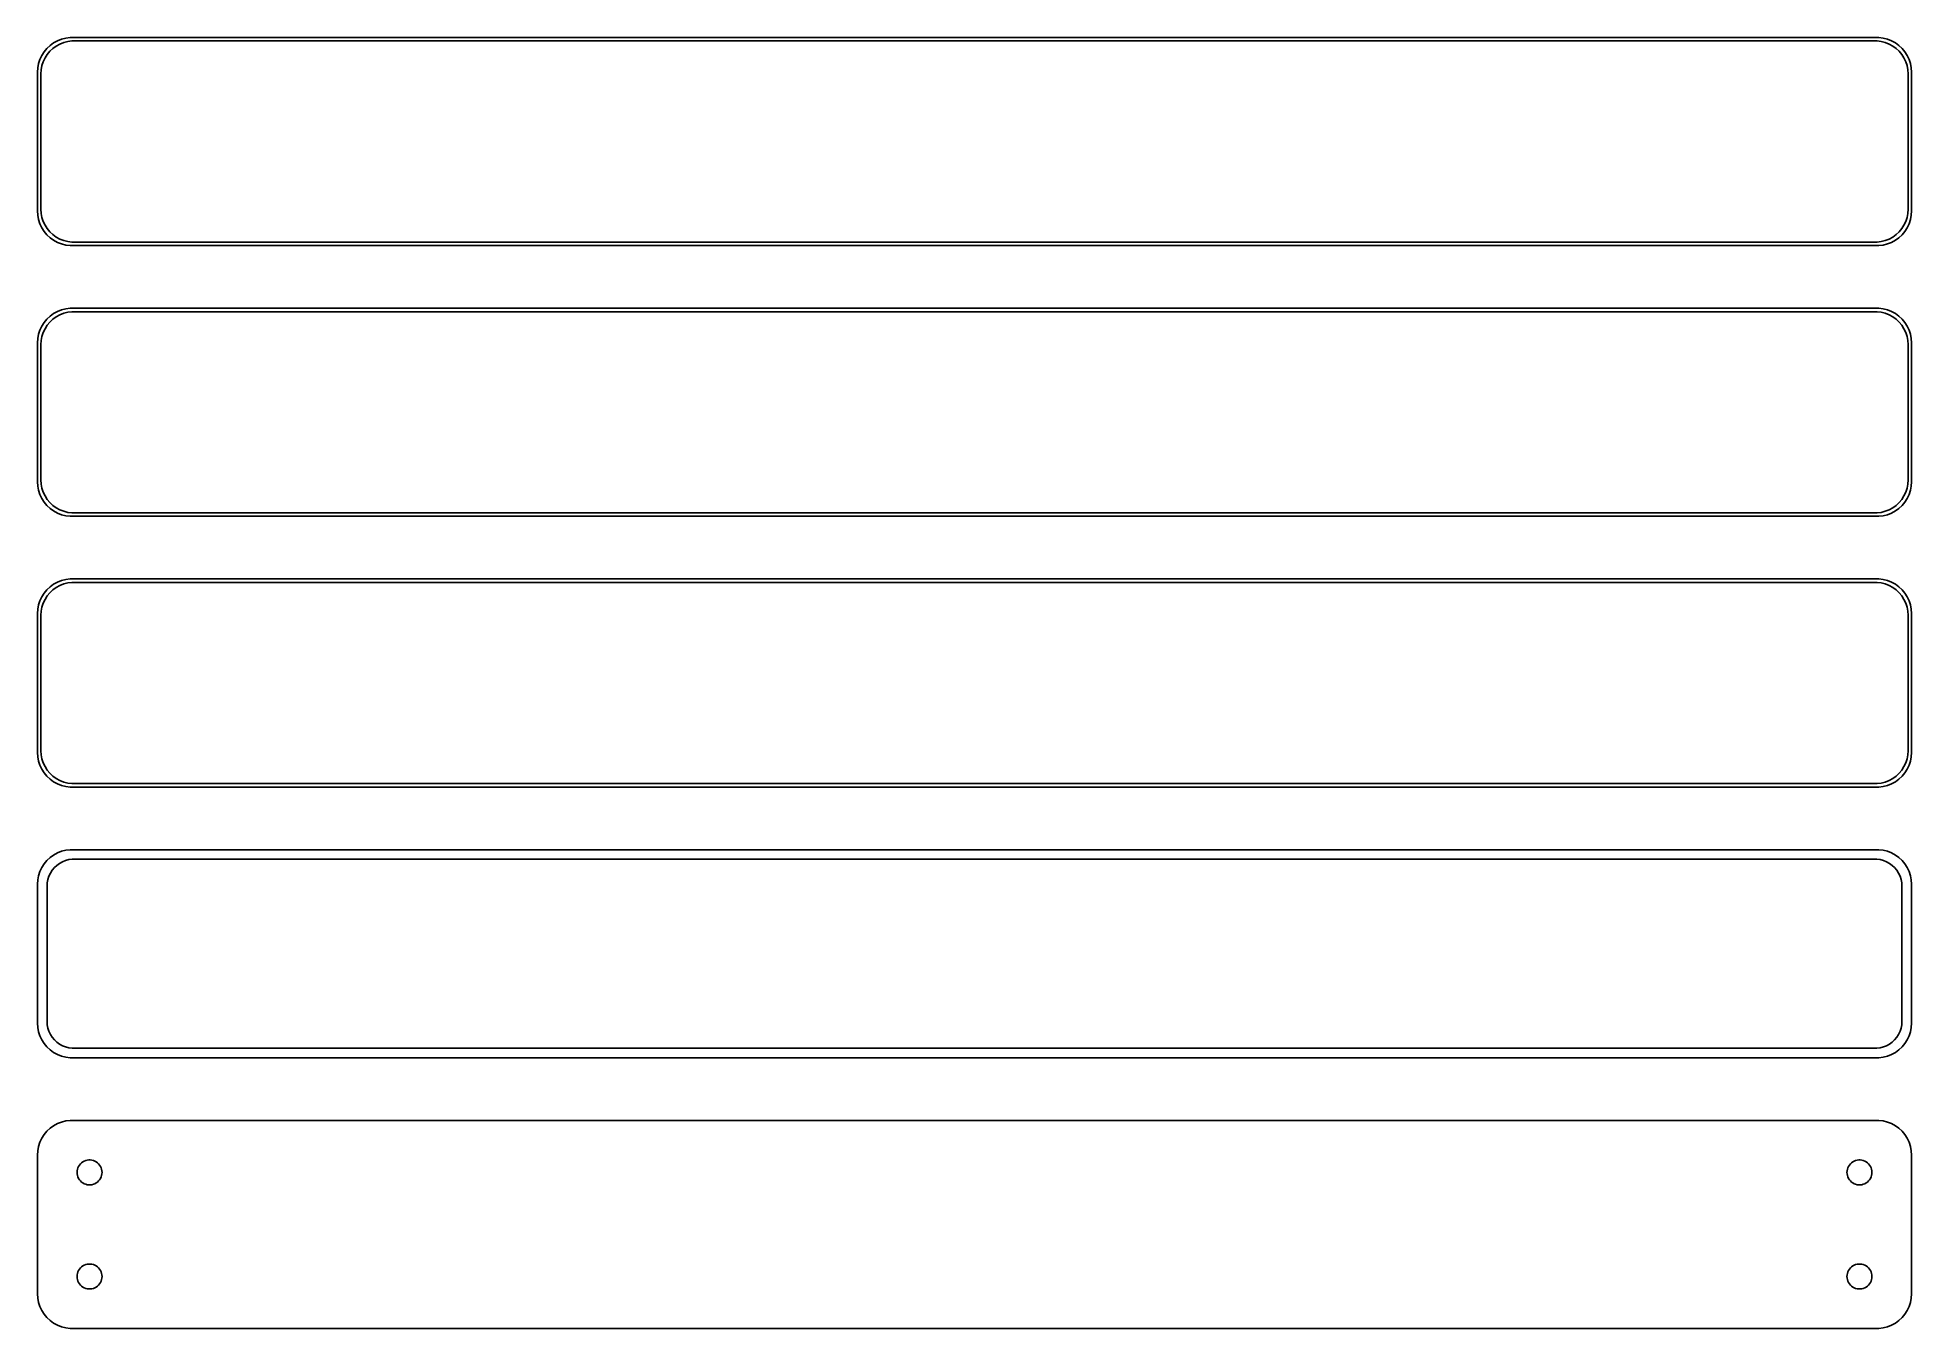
# Model space of a CAD drawing. Header units: metres. Extents: x -135 to 135, y 141 to 327.
import ezdxf

# ---------------------------------------------------------------- set-up
doc = ezdxf.new("R2010")
doc.units = ezdxf.units.M

msp = doc.modelspace()

# ---------------------------------------------------------------- linework, layer by layer
for p, q in [((-131.545, 326.755), (-132.129, 326.524)), ((-130.937, 326.911), (-131.545, 326.755)), ((-130.314, 326.99), (-130.937, 326.911)), ((130.314, 326.99), (-130.314, 326.99)), ((130.937, 326.911), (130.314, 326.99)), ((131.545, 326.755), (130.937, 326.911)), ((132.129, 326.524), (131.545, 326.755)), ((-134.382, 324.409), (-134.649, 323.841)), ((-134.045, 324.939), (-134.382, 324.409)), ((-134.166, 323.499), (-133.912, 324.038)), ((-133.645, 325.423), (-134.045, 324.939)), ((-133.912, 324.038), (-133.593, 324.542)), ((-133.187, 325.853), (-133.645, 325.423)), ((-133.593, 324.542), (-133.213, 325.002)), ((-133.213, 325.002), (-132.778, 325.41)), ((-132.679, 326.222), (-133.187, 325.853)), ((-132.778, 325.41), (-132.295, 325.761)), ((-132.129, 326.524), (-132.679, 326.222)), ((-132.295, 325.761), (-131.772, 326.048)), ((-131.772, 326.048), (-131.218, 326.268)), ((-131.218, 326.268), (-130.64, 326.416)), ((-130.64, 326.416), (-130.048, 326.491)), ((-130.048, 326.491), (130.048, 326.491)), ((130.048, 326.491), (130.64, 326.416)), ((130.64, 326.416), (131.218, 326.268)), ((131.218, 326.268), (131.772, 326.048)), ((131.772, 326.048), (132.295, 325.761)), ((132.679, 326.222), (132.129, 326.524)), ((132.295, 325.761), (132.778, 325.41)), ((133.187, 325.853), (132.679, 326.222)), ((132.778, 325.41), (133.213, 325.002)), ((133.645, 325.423), (133.187, 325.853)), ((133.213, 325.002), (133.593, 324.542)), ((133.593, 324.542), (133.912, 324.038)), ((134.045, 324.939), (133.645, 325.423)), ((133.912, 324.038), (134.166, 323.499)), ((134.382, 324.409), (134.045, 324.939)), ((134.649, 323.841), (134.382, 324.409)), ((-134.961, 322.627), (-135, 322)), ((-135, 322), (-135, 302)), ((-134.843, 323.243), (-134.961, 322.627)), ((-134.649, 323.841), (-134.843, 323.243)), ((-134.5, 321.75), (-134.463, 322.345)), ((-134.5, 302.25), (-134.5, 321.75)), ((-134.463, 322.345), (-134.351, 322.931)), ((-134.351, 322.931), (-134.166, 323.499)), ((134.166, 323.499), (134.351, 322.931)), ((134.351, 322.931), (134.463, 322.345)), ((134.463, 322.345), (134.5, 321.75)), ((134.5, 321.75), (134.5, 302.25)), ((134.843, 323.243), (134.649, 323.841)), ((134.961, 322.627), (134.843, 323.243)), ((135, 322), (134.961, 322.627)), ((135, 302), (135, 322)), ((-135, 302), (-134.961, 301.373)), ((-134.961, 301.373), (-134.843, 300.757)), ((-134.843, 300.757), (-134.649, 300.159)), ((-134.649, 300.159), (-134.382, 299.591)), ((-134.463, 301.655), (-134.5, 302.25)), ((-134.351, 301.069), (-134.463, 301.655)), ((-134.166, 300.501), (-134.351, 301.069)), ((-133.912, 299.962), (-134.166, 300.501)), ((-133.593, 299.458), (-133.912, 299.962)), ((133.912, 299.962), (133.593, 299.458)), ((134.166, 300.501), (133.912, 299.962)), ((134.351, 301.069), (134.166, 300.501)), ((134.463, 301.655), (134.351, 301.069)), ((134.382, 299.591), (134.649, 300.159)), ((134.5, 302.25), (134.463, 301.655)), ((134.649, 300.159), (134.843, 300.757)), ((134.843, 300.757), (134.961, 301.373)), ((134.961, 301.373), (135, 302)), ((-134.382, 299.591), (-134.045, 299.061)), ((-134.045, 299.061), (-133.645, 298.577)), ((-133.645, 298.577), (-133.187, 298.147)), ((-133.213, 298.998), (-133.593, 299.458)), ((-132.778, 298.59), (-133.213, 298.998)), ((-133.187, 298.147), (-132.679, 297.778)), ((-132.295, 298.239), (-132.778, 298.59)), ((-132.679, 297.778), (-132.129, 297.476)), ((-131.772, 297.952), (-132.295, 298.239)), ((-132.129, 297.476), (-131.545, 297.245)), ((-131.218, 297.732), (-131.772, 297.952)), ((-131.545, 297.245), (-130.937, 297.089)), ((-130.64, 297.584), (-131.218, 297.732)), ((-130.937, 297.089), (-130.314, 297.01)), ((-130.048, 297.509), (-130.64, 297.584)), ((-130.314, 297.01), (130.314, 297.01)), ((130.048, 297.509), (-130.048, 297.509)), ((130.64, 297.584), (130.048, 297.509)), ((130.314, 297.01), (130.937, 297.089)), ((131.218, 297.732), (130.64, 297.584)), ((130.937, 297.089), (131.545, 297.245)), ((131.772, 297.952), (131.218, 297.732)), ((131.545, 297.245), (132.129, 297.476)), ((132.295, 298.239), (131.772, 297.952)), ((132.129, 297.476), (132.679, 297.778)), ((132.778, 298.59), (132.295, 298.239)), ((132.679, 297.778), (133.187, 298.147)), ((133.213, 298.998), (132.778, 298.59)), ((133.187, 298.147), (133.645, 298.577)), ((133.593, 299.458), (133.213, 298.998)), ((133.645, 298.577), (134.045, 299.061)), ((134.045, 299.061), (134.382, 299.591)), ((-133.645, 286.423), (-134.045, 285.939)), ((-133.187, 286.853), (-133.645, 286.423)), ((-133.213, 286.002), (-132.778, 286.41)), ((-132.679, 287.222), (-133.187, 286.853)), ((-132.778, 286.41), (-132.295, 286.761)), ((-132.129, 287.524), (-132.679, 287.222)), ((-132.295, 286.761), (-131.772, 287.048)), ((-131.545, 287.755), (-132.129, 287.524)), ((-131.772, 287.048), (-131.218, 287.268)), ((-130.937, 287.911), (-131.545, 287.755)), ((-131.218, 287.268), (-130.64, 287.416)), ((-130.314, 287.99), (-130.937, 287.911)), ((-130.64, 287.416), (-130.048, 287.491)), ((130.314, 287.99), (-130.314, 287.99)), ((-130.048, 287.491), (130.048, 287.491)), ((130.048, 287.491), (130.64, 287.416)), ((130.937, 287.911), (130.314, 287.99)), ((130.64, 287.416), (131.218, 287.268)), ((131.545, 287.755), (130.937, 287.911)), ((131.218, 287.268), (131.772, 287.048)), ((132.129, 287.524), (131.545, 287.755)), ((131.772, 287.048), (132.295, 286.761)), ((132.679, 287.222), (132.129, 287.524)), ((132.295, 286.761), (132.778, 286.41)), ((133.187, 286.853), (132.679, 287.222)), ((132.778, 286.41), (133.213, 286.002)), ((133.645, 286.423), (133.187, 286.853)), ((134.045, 285.939), (133.645, 286.423)), ((-134.961, 283.627), (-135, 283)), ((-134.843, 284.243), (-134.961, 283.627)), ((-134.649, 284.841), (-134.843, 284.243)), ((-134.382, 285.409), (-134.649, 284.841)), ((-134.463, 283.345), (-134.351, 283.931)), ((-134.045, 285.939), (-134.382, 285.409)), ((-134.351, 283.931), (-134.166, 284.499)), ((-134.166, 284.499), (-133.912, 285.038)), ((-133.912, 285.038), (-133.593, 285.542)), ((-133.593, 285.542), (-133.213, 286.002)), ((133.213, 286.002), (133.593, 285.542)), ((133.593, 285.542), (133.912, 285.038)), ((133.912, 285.038), (134.166, 284.499)), ((134.382, 285.409), (134.045, 285.939)), ((134.166, 284.499), (134.351, 283.931)), ((134.351, 283.931), (134.463, 283.345)), ((134.649, 284.841), (134.382, 285.409)), ((134.843, 284.243), (134.649, 284.841)), ((134.961, 283.627), (134.843, 284.243)), ((135, 283), (134.961, 283.627)), ((-135, 283), (-135, 263)), ((-134.5, 282.75), (-134.463, 283.345)), ((-134.5, 263.25), (-134.5, 282.75)), ((134.463, 283.345), (134.5, 282.75)), ((134.5, 282.75), (134.5, 263.25)), ((135, 263), (135, 283)), ((-135, 263), (-134.961, 262.373)), ((-134.961, 262.373), (-134.843, 261.757)), ((-134.463, 262.655), (-134.5, 263.25)), ((-134.351, 262.069), (-134.463, 262.655)), ((-134.166, 261.501), (-134.351, 262.069)), ((134.351, 262.069), (134.166, 261.501)), ((134.463, 262.655), (134.351, 262.069)), ((134.5, 263.25), (134.463, 262.655)), ((134.843, 261.757), (134.961, 262.373)), ((134.961, 262.373), (135, 263)), ((-134.843, 261.757), (-134.649, 261.159)), ((-134.649, 261.159), (-134.382, 260.591)), ((-134.382, 260.591), (-134.045, 260.061)), ((-133.912, 260.962), (-134.166, 261.501)), ((-134.045, 260.061), (-133.645, 259.577)), ((-133.593, 260.458), (-133.912, 260.962)), ((-133.645, 259.577), (-133.187, 259.147)), ((-133.213, 259.998), (-133.593, 260.458)), ((-132.778, 259.59), (-133.213, 259.998)), ((-132.295, 259.239), (-132.778, 259.59)), ((-131.772, 258.952), (-132.295, 259.239)), ((132.295, 259.239), (131.772, 258.952)), ((132.778, 259.59), (132.295, 259.239)), ((133.213, 259.998), (132.778, 259.59)), ((133.187, 259.147), (133.645, 259.577)), ((133.593, 260.458), (133.213, 259.998)), ((133.912, 260.962), (133.593, 260.458)), ((133.645, 259.577), (134.045, 260.061)), ((134.166, 261.501), (133.912, 260.962)), ((134.045, 260.061), (134.382, 260.591)), ((134.382, 260.591), (134.649, 261.159)), ((134.649, 261.159), (134.843, 261.757)), ((-133.187, 259.147), (-132.679, 258.778)), ((-132.679, 258.778), (-132.129, 258.476)), ((-132.129, 258.476), (-131.545, 258.245)), ((-131.218, 258.732), (-131.772, 258.952)), ((-131.545, 258.245), (-130.937, 258.089)), ((-130.64, 258.584), (-131.218, 258.732)), ((-130.937, 258.089), (-130.314, 258.01)), ((-130.048, 258.509), (-130.64, 258.584)), ((-130.314, 258.01), (130.314, 258.01)), ((130.048, 258.509), (-130.048, 258.509)), ((130.64, 258.584), (130.048, 258.509)), ((130.314, 258.01), (130.937, 258.089)), ((131.218, 258.732), (130.64, 258.584)), ((130.937, 258.089), (131.545, 258.245)), ((131.772, 258.952), (131.218, 258.732)), ((131.545, 258.245), (132.129, 258.476)), ((132.129, 258.476), (132.679, 258.778)), ((132.679, 258.778), (133.187, 259.147)), ((-132.129, 248.524), (-132.679, 248.222)), ((-131.545, 248.755), (-132.129, 248.524)), ((-130.937, 248.911), (-131.545, 248.755)), ((-131.218, 248.268), (-130.64, 248.416)), ((-130.314, 248.99), (-130.937, 248.911)), ((-130.64, 248.416), (-130.048, 248.491)), ((130.314, 248.99), (-130.314, 248.99)), ((-130.048, 248.491), (130.048, 248.491)), ((130.048, 248.491), (130.64, 248.416)), ((130.937, 248.911), (130.314, 248.99)), ((130.64, 248.416), (131.218, 248.268)), ((131.545, 248.755), (130.937, 248.911)), ((132.129, 248.524), (131.545, 248.755)), ((132.679, 248.222), (132.129, 248.524)), ((-134.649, 245.841), (-134.843, 245.243)), ((-134.382, 246.409), (-134.649, 245.841)), ((-134.045, 246.939), (-134.382, 246.409)), ((-134.166, 245.499), (-133.912, 246.038)), ((-133.645, 247.423), (-134.045, 246.939)), ((-133.912, 246.038), (-133.593, 246.542)), ((-133.187, 247.853), (-133.645, 247.423)), ((-133.593, 246.542), (-133.213, 247.002)), ((-133.213, 247.002), (-132.778, 247.41)), ((-132.679, 248.222), (-133.187, 247.853)), ((-132.778, 247.41), (-132.295, 247.761)), ((-132.295, 247.761), (-131.772, 248.048)), ((-131.772, 248.048), (-131.218, 248.268)), ((131.218, 248.268), (131.772, 248.048)), ((131.772, 248.048), (132.295, 247.761)), ((132.295, 247.761), (132.778, 247.41)), ((133.187, 247.853), (132.679, 248.222)), ((132.778, 247.41), (133.213, 247.002)), ((133.645, 247.423), (133.187, 247.853)), ((133.213, 247.002), (133.593, 246.542)), ((133.593, 246.542), (133.912, 246.038)), ((134.045, 246.939), (133.645, 247.423)), ((133.912, 246.038), (134.166, 245.499)), ((134.382, 246.409), (134.045, 246.939)), ((134.649, 245.841), (134.382, 246.409)), ((134.843, 245.243), (134.649, 245.841)), ((-134.961, 244.627), (-135, 244)), ((-135, 244), (-135, 224)), ((-134.843, 245.243), (-134.961, 244.627)), ((-134.5, 243.75), (-134.463, 244.345)), ((-134.5, 224.25), (-134.5, 243.75)), ((-134.463, 244.345), (-134.351, 244.931)), ((-134.351, 244.931), (-134.166, 245.499)), ((134.166, 245.499), (134.351, 244.931)), ((134.351, 244.931), (134.463, 244.345)), ((134.463, 244.345), (134.5, 243.75)), ((134.5, 243.75), (134.5, 224.25)), ((134.961, 244.627), (134.843, 245.243)), ((135, 244), (134.961, 244.627)), ((135, 224), (135, 244)), ((-134.463, 223.655), (-134.5, 224.25)), ((134.5, 224.25), (134.463, 223.655)), ((-135, 224), (-134.961, 223.373)), ((-134.961, 223.373), (-134.843, 222.757)), ((-134.843, 222.757), (-134.649, 222.159)), ((-134.649, 222.159), (-134.382, 221.591)), ((-134.351, 223.069), (-134.463, 223.655)), ((-134.382, 221.591), (-134.045, 221.061)), ((-134.166, 222.501), (-134.351, 223.069)), ((-133.912, 221.962), (-134.166, 222.501)), ((-133.593, 221.458), (-133.912, 221.962)), ((-133.213, 220.998), (-133.593, 221.458)), ((133.593, 221.458), (133.213, 220.998)), ((133.912, 221.962), (133.593, 221.458)), ((134.166, 222.501), (133.912, 221.962)), ((134.045, 221.061), (134.382, 221.591)), ((134.351, 223.069), (134.166, 222.501)), ((134.463, 223.655), (134.351, 223.069)), ((134.382, 221.591), (134.649, 222.159)), ((134.649, 222.159), (134.843, 222.757)), ((134.843, 222.757), (134.961, 223.373)), ((134.961, 223.373), (135, 224)), ((-134.045, 221.061), (-133.645, 220.577)), ((-133.645, 220.577), (-133.187, 220.147)), ((-132.778, 220.59), (-133.213, 220.998)), ((-133.187, 220.147), (-132.679, 219.778)), ((-132.295, 220.239), (-132.778, 220.59)), ((-132.679, 219.778), (-132.129, 219.476)), ((-131.772, 219.952), (-132.295, 220.239)), ((-132.129, 219.476), (-131.545, 219.245)), ((-131.218, 219.732), (-131.772, 219.952)), ((-131.545, 219.245), (-130.937, 219.089)), ((-130.64, 219.584), (-131.218, 219.732)), ((-130.937, 219.089), (-130.314, 219.01)), ((-130.048, 219.509), (-130.64, 219.584)), ((-130.314, 219.01), (130.314, 219.01)), ((130.048, 219.509), (-130.048, 219.509)), ((130.64, 219.584), (130.048, 219.509)), ((130.314, 219.01), (130.937, 219.089)), ((131.218, 219.732), (130.64, 219.584)), ((130.937, 219.089), (131.545, 219.245)), ((131.772, 219.952), (131.218, 219.732)), ((131.545, 219.245), (132.129, 219.476)), ((132.295, 220.239), (131.772, 219.952)), ((132.129, 219.476), (132.679, 219.778)), ((132.778, 220.59), (132.295, 220.239)), ((132.679, 219.778), (133.187, 220.147)), ((133.213, 220.998), (132.778, 220.59)), ((133.187, 220.147), (133.645, 220.577)), ((133.645, 220.577), (134.045, 221.061)), ((-134.045, 207.939), (-134.382, 207.409)), ((-133.645, 208.423), (-134.045, 207.939)), ((-133.187, 208.853), (-133.645, 208.423)), ((-132.679, 209.222), (-133.187, 208.853)), ((-132.129, 209.524), (-132.679, 209.222)), ((-132.216, 207.731), (-131.823, 208.017)), ((-131.545, 209.755), (-132.129, 209.524)), ((-131.823, 208.017), (-131.398, 208.251)), ((-130.937, 209.911), (-131.545, 209.755)), ((-131.398, 208.251), (-130.946, 208.43)), ((-130.946, 208.43), (-130.475, 208.551)), ((-130.314, 209.99), (-130.937, 209.911)), ((-130.475, 208.551), (-129.993, 208.612)), ((130.314, 209.99), (-130.314, 209.99)), ((-129.993, 208.612), (129.993, 208.612)), ((129.993, 208.612), (130.475, 208.551)), ((130.937, 209.911), (130.314, 209.99)), ((130.475, 208.551), (130.946, 208.43)), ((131.545, 209.755), (130.937, 209.911)), ((130.946, 208.43), (131.398, 208.251)), ((131.398, 208.251), (131.823, 208.017)), ((132.129, 209.524), (131.545, 209.755)), ((131.823, 208.017), (132.216, 207.731)), ((132.679, 209.222), (132.129, 209.524)), ((133.187, 208.853), (132.679, 209.222)), ((133.645, 208.423), (133.187, 208.853)), ((134.045, 207.939), (133.645, 208.423)), ((134.382, 207.409), (134.045, 207.939)), ((-134.961, 205.627), (-135, 205)), ((-134.843, 206.243), (-134.961, 205.627)), ((-134.649, 206.841), (-134.843, 206.243)), ((-134.382, 207.409), (-134.649, 206.841)), ((-133.619, 204.75), (-133.589, 205.235)), ((-133.589, 205.235), (-133.498, 205.712)), ((-133.498, 205.712), (-133.348, 206.174)), ((-133.348, 206.174), (-133.141, 206.614)), ((-133.141, 206.614), (-132.88, 207.024)), ((-132.88, 207.024), (-132.571, 207.399)), ((-132.571, 207.399), (-132.216, 207.731)), ((132.216, 207.731), (132.571, 207.399)), ((132.571, 207.399), (132.88, 207.024)), ((132.88, 207.024), (133.141, 206.614)), ((133.141, 206.614), (133.348, 206.174)), ((133.348, 206.174), (133.498, 205.712)), ((133.498, 205.712), (133.589, 205.235)), ((133.589, 205.235), (133.619, 204.75)), ((134.649, 206.841), (134.382, 207.409)), ((134.843, 206.243), (134.649, 206.841)), ((134.961, 205.627), (134.843, 206.243)), ((135, 205), (134.961, 205.627)), ((-135, 205), (-135, 185)), ((-133.619, 185.25), (-133.619, 204.75)), ((133.619, 204.75), (133.619, 185.25)), ((135, 185), (135, 205)), ((-135, 185), (-134.961, 184.373)), ((-134.961, 184.373), (-134.843, 183.757)), ((-134.843, 183.757), (-134.649, 183.159)), ((-133.589, 184.765), (-133.619, 185.25)), ((-133.498, 184.288), (-133.589, 184.765)), ((-133.348, 183.826), (-133.498, 184.288)), ((-133.141, 183.386), (-133.348, 183.826)), ((133.348, 183.826), (133.141, 183.386)), ((133.498, 184.288), (133.348, 183.826)), ((133.589, 184.765), (133.498, 184.288)), ((133.619, 185.25), (133.589, 184.765)), ((134.649, 183.159), (134.843, 183.757)), ((134.843, 183.757), (134.961, 184.373)), ((134.961, 184.373), (135, 185)), ((-134.649, 183.159), (-134.382, 182.591)), ((-134.382, 182.591), (-134.045, 182.061)), ((-134.045, 182.061), (-133.645, 181.577)), ((-133.645, 181.577), (-133.187, 181.147)), ((-133.187, 181.147), (-132.679, 180.778)), ((-132.88, 182.976), (-133.141, 183.386)), ((-132.571, 182.601), (-132.88, 182.976)), ((-132.216, 182.269), (-132.571, 182.601)), ((-131.823, 181.983), (-132.216, 182.269)), ((-131.398, 181.749), (-131.823, 181.983)), ((-130.946, 181.57), (-131.398, 181.749)), ((-130.475, 181.449), (-130.946, 181.57)), ((-129.993, 181.388), (-130.475, 181.449)), ((129.993, 181.388), (-129.993, 181.388)), ((130.475, 181.449), (129.993, 181.388)), ((130.946, 181.57), (130.475, 181.449)), ((131.398, 181.749), (130.946, 181.57)), ((131.823, 181.983), (131.398, 181.749)), ((132.216, 182.269), (131.823, 181.983)), ((132.571, 182.601), (132.216, 182.269)), ((132.88, 182.976), (132.571, 182.601)), ((132.679, 180.778), (133.187, 181.147)), ((133.141, 183.386), (132.88, 182.976)), ((133.187, 181.147), (133.645, 181.577)), ((133.645, 181.577), (134.045, 182.061)), ((134.045, 182.061), (134.382, 182.591)), ((134.382, 182.591), (134.649, 183.159)), ((-132.679, 180.778), (-132.129, 180.476)), ((-132.129, 180.476), (-131.545, 180.245)), ((-131.545, 180.245), (-130.937, 180.089)), ((-130.937, 180.089), (-130.314, 180.01)), ((-130.314, 180.01), (130.314, 180.01)), ((130.314, 180.01), (130.937, 180.089)), ((130.937, 180.089), (131.545, 180.245)), ((131.545, 180.245), (132.129, 180.476)), ((132.129, 180.476), (132.679, 180.778)), ((-132.679, 170.222), (-133.187, 169.853)), ((-132.129, 170.524), (-132.679, 170.222)), ((-131.545, 170.755), (-132.129, 170.524)), ((-130.937, 170.911), (-131.545, 170.755)), ((-130.314, 170.99), (-130.937, 170.911)), ((130.314, 170.99), (-130.314, 170.99)), ((130.937, 170.911), (130.314, 170.99)), ((131.545, 170.755), (130.937, 170.911)), ((132.129, 170.524), (131.545, 170.755)), ((132.679, 170.222), (132.129, 170.524)), ((133.187, 169.853), (132.679, 170.222)), ((-134.649, 167.841), (-134.843, 167.243)), ((-134.382, 168.409), (-134.649, 167.841)), ((-134.045, 168.939), (-134.382, 168.409)), ((-133.645, 169.423), (-134.045, 168.939)), ((-133.187, 169.853), (-133.645, 169.423)), ((133.645, 169.423), (133.187, 169.853)), ((134.045, 168.939), (133.645, 169.423)), ((134.382, 168.409), (134.045, 168.939)), ((134.649, 167.841), (134.382, 168.409)), ((134.843, 167.243), (134.649, 167.841)), ((-134.961, 166.627), (-135, 166)), ((-135, 166), (-135, 146)), ((-134.843, 167.243), (-134.961, 166.627)), ((-128.956, 164.558), (-128.812, 164.732)), ((-128.812, 164.732), (-128.647, 164.887)), ((-128.647, 164.887), (-128.464, 165.02)), ((-128.464, 165.02), (-128.266, 165.129)), ((-128.266, 165.129), (-128.056, 165.212)), ((-128.056, 165.212), (-127.837, 165.268)), ((-127.837, 165.268), (-127.613, 165.296)), ((-127.613, 165.296), (-127.387, 165.296)), ((-127.387, 165.296), (-127.163, 165.268)), ((-127.163, 165.268), (-126.944, 165.212)), ((-126.944, 165.212), (-126.734, 165.129)), ((-126.734, 165.129), (-126.536, 165.02)), ((-126.536, 165.02), (-126.353, 164.887)), ((-126.353, 164.887), (-126.188, 164.732)), ((-126.188, 164.732), (-126.044, 164.558)), ((126.044, 164.558), (126.188, 164.732)), ((126.188, 164.732), (126.353, 164.887)), ((126.353, 164.887), (126.536, 165.02)), ((126.536, 165.02), (126.734, 165.129)), ((126.734, 165.129), (126.944, 165.212)), ((126.944, 165.212), (127.163, 165.268)), ((127.163, 165.268), (127.387, 165.296)), ((127.387, 165.296), (127.613, 165.296)), ((127.613, 165.296), (127.837, 165.268)), ((127.837, 165.268), (128.056, 165.212)), ((128.056, 165.212), (128.266, 165.129)), ((128.266, 165.129), (128.464, 165.02)), ((128.464, 165.02), (128.647, 164.887)), ((128.647, 164.887), (128.812, 164.732)), ((128.812, 164.732), (128.956, 164.558)), ((134.961, 166.627), (134.843, 167.243)), ((135, 166), (134.961, 166.627)), ((135, 146), (135, 166)), ((-129.3, 163.5), (-129.286, 163.726)), ((-129.286, 163.274), (-129.3, 163.5)), ((-129.286, 163.726), (-129.243, 163.948)), ((-129.243, 163.052), (-129.286, 163.274)), ((-129.243, 163.948), (-129.174, 164.163)), ((-129.174, 162.837), (-129.243, 163.052)), ((-129.174, 164.163), (-129.077, 164.367)), ((-129.077, 162.633), (-129.174, 162.837)), ((-129.077, 164.367), (-128.956, 164.558)), ((-128.956, 162.442), (-129.077, 162.633)), ((-128.812, 162.268), (-128.956, 162.442)), ((-128.647, 162.113), (-128.812, 162.268)), ((-128.464, 161.98), (-128.647, 162.113)), ((-126.353, 162.113), (-126.536, 161.98)), ((-126.188, 162.268), (-126.353, 162.113)), ((-126.044, 162.442), (-126.188, 162.268)), ((-126.044, 164.558), (-125.923, 164.367)), ((-125.923, 162.633), (-126.044, 162.442)), ((-125.923, 164.367), (-125.826, 164.163)), ((-125.826, 162.837), (-125.923, 162.633)), ((-125.826, 164.163), (-125.757, 163.948)), ((-125.757, 163.052), (-125.826, 162.837)), ((-125.757, 163.948), (-125.714, 163.726)), ((-125.714, 163.274), (-125.757, 163.052)), ((-125.714, 163.726), (-125.7, 163.5)), ((-125.7, 163.5), (-125.714, 163.274)), ((125.7, 163.5), (125.714, 163.726)), ((125.714, 163.274), (125.7, 163.5)), ((125.714, 163.726), (125.757, 163.948)), ((125.757, 163.052), (125.714, 163.274)), ((125.757, 163.948), (125.826, 164.163)), ((125.826, 162.837), (125.757, 163.052)), ((125.826, 164.163), (125.923, 164.367)), ((125.923, 162.633), (125.826, 162.837)), ((125.923, 164.367), (126.044, 164.558)), ((126.044, 162.442), (125.923, 162.633)), ((126.188, 162.268), (126.044, 162.442)), ((126.353, 162.113), (126.188, 162.268)), ((126.536, 161.98), (126.353, 162.113)), ((128.647, 162.113), (128.464, 161.98)), ((128.812, 162.268), (128.647, 162.113)), ((128.956, 162.442), (128.812, 162.268)), ((128.956, 164.558), (129.077, 164.367)), ((129.077, 162.633), (128.956, 162.442)), ((129.077, 164.367), (129.174, 164.163)), ((129.174, 162.837), (129.077, 162.633)), ((129.174, 164.163), (129.243, 163.948)), ((129.243, 163.052), (129.174, 162.837)), ((129.243, 163.948), (129.286, 163.726)), ((129.286, 163.274), (129.243, 163.052)), ((129.286, 163.726), (129.3, 163.5)), ((129.3, 163.5), (129.286, 163.274)), ((-128.266, 161.871), (-128.464, 161.98)), ((-128.056, 161.788), (-128.266, 161.871)), ((-127.837, 161.732), (-128.056, 161.788)), ((-127.613, 161.704), (-127.837, 161.732)), ((-127.387, 161.704), (-127.613, 161.704)), ((-127.163, 161.732), (-127.387, 161.704)), ((-126.944, 161.788), (-127.163, 161.732)), ((-126.734, 161.871), (-126.944, 161.788)), ((-126.536, 161.98), (-126.734, 161.871)), ((126.734, 161.871), (126.536, 161.98)), ((126.944, 161.788), (126.734, 161.871)), ((127.163, 161.732), (126.944, 161.788)), ((127.387, 161.704), (127.163, 161.732)), ((127.613, 161.704), (127.387, 161.704)), ((127.837, 161.732), (127.613, 161.704)), ((128.056, 161.788), (127.837, 161.732)), ((128.266, 161.871), (128.056, 161.788)), ((128.464, 161.98), (128.266, 161.871)), ((-129.3, 148.5), (-129.286, 148.726)), ((-129.286, 148.726), (-129.243, 148.948)), ((-129.243, 148.948), (-129.174, 149.163)), ((-129.174, 149.163), (-129.077, 149.367)), ((-129.077, 149.367), (-128.956, 149.558)), ((-128.956, 149.558), (-128.812, 149.732)), ((-128.812, 149.732), (-128.647, 149.887)), ((-128.647, 149.887), (-128.464, 150.02)), ((-128.464, 150.02), (-128.266, 150.129)), ((-128.266, 150.129), (-128.056, 150.212)), ((-128.056, 150.212), (-127.837, 150.268)), ((-127.837, 150.268), (-127.613, 150.296)), ((-127.613, 150.296), (-127.387, 150.296)), ((-127.387, 150.296), (-127.163, 150.268)), ((-127.163, 150.268), (-126.944, 150.212)), ((-126.944, 150.212), (-126.734, 150.129)), ((-126.734, 150.129), (-126.536, 150.02)), ((-126.536, 150.02), (-126.353, 149.887)), ((-126.353, 149.887), (-126.188, 149.732)), ((-126.188, 149.732), (-126.044, 149.558)), ((-126.044, 149.558), (-125.923, 149.367)), ((-125.923, 149.367), (-125.826, 149.163)), ((-125.826, 149.163), (-125.757, 148.948)), ((-125.757, 148.948), (-125.714, 148.726)), ((-125.714, 148.726), (-125.7, 148.5)), ((125.7, 148.5), (125.714, 148.726)), ((125.714, 148.726), (125.757, 148.948)), ((125.757, 148.948), (125.826, 149.163)), ((125.826, 149.163), (125.923, 149.367)), ((125.923, 149.367), (126.044, 149.558)), ((126.044, 149.558), (126.188, 149.732)), ((126.188, 149.732), (126.353, 149.887)), ((126.353, 149.887), (126.536, 150.02)), ((126.536, 150.02), (126.734, 150.129)), ((126.734, 150.129), (126.944, 150.212)), ((126.944, 150.212), (127.163, 150.268)), ((127.163, 150.268), (127.387, 150.296)), ((127.387, 150.296), (127.613, 150.296)), ((127.613, 150.296), (127.837, 150.268)), ((127.837, 150.268), (128.056, 150.212)), ((128.056, 150.212), (128.266, 150.129)), ((128.266, 150.129), (128.464, 150.02)), ((128.464, 150.02), (128.647, 149.887)), ((128.647, 149.887), (128.812, 149.732)), ((128.812, 149.732), (128.956, 149.558)), ((128.956, 149.558), (129.077, 149.367)), ((129.077, 149.367), (129.174, 149.163)), ((129.174, 149.163), (129.243, 148.948)), ((129.243, 148.948), (129.286, 148.726)), ((129.286, 148.726), (129.3, 148.5)), ((-135, 146), (-134.961, 145.373)), ((-129.286, 148.274), (-129.3, 148.5)), ((-129.243, 148.052), (-129.286, 148.274)), ((-129.174, 147.837), (-129.243, 148.052)), ((-129.077, 147.633), (-129.174, 147.837)), ((-128.956, 147.442), (-129.077, 147.633)), ((-128.812, 147.268), (-128.956, 147.442)), ((-128.647, 147.113), (-128.812, 147.268)), ((-128.464, 146.98), (-128.647, 147.113)), ((-128.266, 146.871), (-128.464, 146.98)), ((-128.056, 146.788), (-128.266, 146.871)), ((-127.837, 146.732), (-128.056, 146.788)), ((-127.613, 146.704), (-127.837, 146.732)), ((-127.387, 146.704), (-127.613, 146.704)), ((-127.163, 146.732), (-127.387, 146.704)), ((-126.944, 146.788), (-127.163, 146.732)), ((-126.734, 146.871), (-126.944, 146.788)), ((-126.536, 146.98), (-126.734, 146.871)), ((-126.353, 147.113), (-126.536, 146.98)), ((-126.188, 147.268), (-126.353, 147.113)), ((-126.044, 147.442), (-126.188, 147.268)), ((-125.923, 147.633), (-126.044, 147.442)), ((-125.826, 147.837), (-125.923, 147.633)), ((-125.757, 148.052), (-125.826, 147.837)), ((-125.714, 148.274), (-125.757, 148.052)), ((-125.7, 148.5), (-125.714, 148.274)), ((125.714, 148.274), (125.7, 148.5)), ((125.757, 148.052), (125.714, 148.274)), ((125.826, 147.837), (125.757, 148.052)), ((125.923, 147.633), (125.826, 147.837)), ((126.044, 147.442), (125.923, 147.633)), ((126.188, 147.268), (126.044, 147.442)), ((126.353, 147.113), (126.188, 147.268)), ((126.536, 146.98), (126.353, 147.113)), ((126.734, 146.871), (126.536, 146.98)), ((126.944, 146.788), (126.734, 146.871)), ((127.163, 146.732), (126.944, 146.788)), ((127.387, 146.704), (127.163, 146.732)), ((127.613, 146.704), (127.387, 146.704)), ((127.837, 146.732), (127.613, 146.704)), ((128.056, 146.788), (127.837, 146.732)), ((128.266, 146.871), (128.056, 146.788)), ((128.464, 146.98), (128.266, 146.871)), ((128.647, 147.113), (128.464, 146.98)), ((128.812, 147.268), (128.647, 147.113)), ((128.956, 147.442), (128.812, 147.268)), ((129.077, 147.633), (128.956, 147.442)), ((129.174, 147.837), (129.077, 147.633)), ((129.243, 148.052), (129.174, 147.837)), ((129.286, 148.274), (129.243, 148.052)), ((129.3, 148.5), (129.286, 148.274)), ((134.961, 145.373), (135, 146)), ((-134.961, 145.373), (-134.843, 144.757)), ((-134.843, 144.757), (-134.649, 144.159)), ((-134.649, 144.159), (-134.382, 143.591)), ((-134.382, 143.591), (-134.045, 143.061)), ((134.045, 143.061), (134.382, 143.591)), ((134.382, 143.591), (134.649, 144.159)), ((134.649, 144.159), (134.843, 144.757)), ((134.843, 144.757), (134.961, 145.373)), ((-134.045, 143.061), (-133.645, 142.577)), ((-133.645, 142.577), (-133.187, 142.147)), ((-133.187, 142.147), (-132.679, 141.778)), ((-132.679, 141.778), (-132.129, 141.476)), ((-132.129, 141.476), (-131.545, 141.245)), ((-131.545, 141.245), (-130.937, 141.089)), ((-130.937, 141.089), (-130.314, 141.01)), ((-130.314, 141.01), (130.314, 141.01)), ((130.314, 141.01), (130.937, 141.089)), ((130.937, 141.089), (131.545, 141.245)), ((131.545, 141.245), (132.129, 141.476)), ((132.129, 141.476), (132.679, 141.778)), ((132.679, 141.778), (133.187, 142.147)), ((133.187, 142.147), (133.645, 142.577)), ((133.645, 142.577), (134.045, 143.061))]:
    msp.add_line(p, q)

doc.saveas('drawing.dxf')
